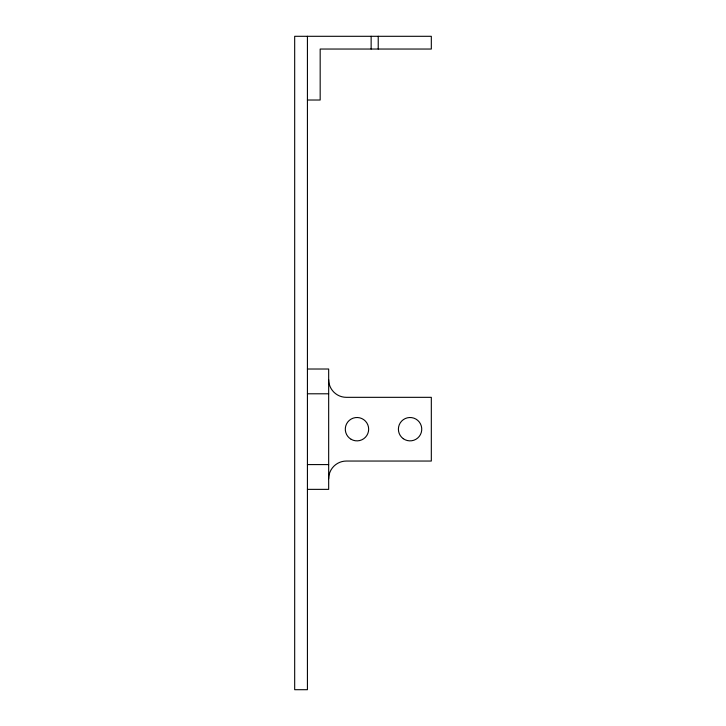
<?xml version="1.0" encoding="UTF-8"?>
<svg xmlns="http://www.w3.org/2000/svg" width="726" height="726" viewBox="0 0 726 726"><rect width="100%" height="100%" fill="white"/><g stroke="black" fill="none" stroke-linecap="round" stroke-linejoin="round"><path stroke-width="1.09" d="M307.425 100.016L320.175 100.016L320.175 49.041L431.317 49.041L431.317 36.3L294.683 36.3L294.683 689.7L307.425 689.7L307.425 36.3M307.425 369.017L328.669 369.017L328.669 489.36L307.425 489.36M307.425 393.791L328.669 393.791M307.425 464.586L328.669 464.586M378.219 36.3L378.219 49.041M371.14 36.3L371.14 49.041M328.669 379.634A17.696 17.696 0 0 0 346.366 397.331L431.317 397.331L431.317 461.046L346.366 461.046A17.696 17.696 0 0 0 328.669 478.743M403.284 438.695A11.68 11.68 0 0 0 421.697 430.318A11.68 11.68 0 0 0 405.244 418.557A11.68 11.68 0 0 0 403.284 438.695M351.139 439.303A11.68 11.68 0 0 0 368.663 429.193A11.68 11.68 0 0 0 351.139 419.074A11.68 11.68 0 0 0 351.139 439.303"/></g></svg>
